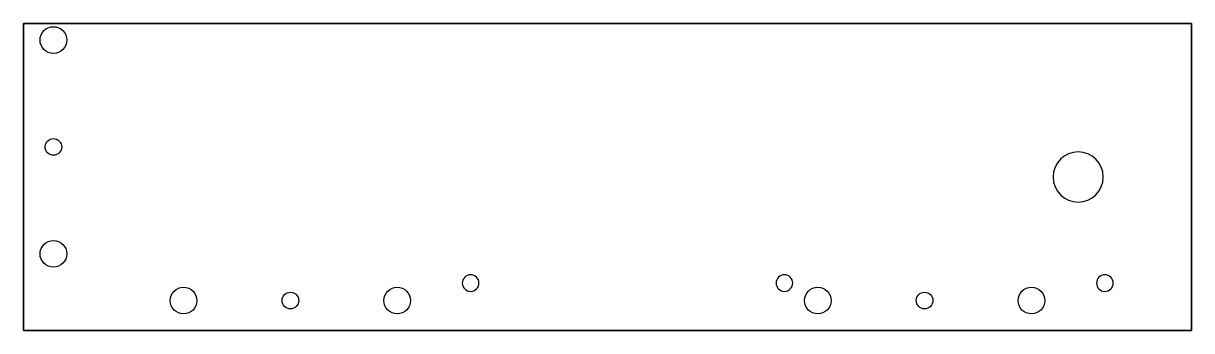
# Model space of a CAD drawing. Extents: x 0 to 350, y 0 to 92.
import ezdxf

# ---------------------------------------------------------------- set-up
doc = ezdxf.new("R2010")
doc.units = 0

msp = doc.modelspace()

# ---------------------------------------------------------------- linework, layer by layer
at = {"layer": 'CONTORNO'}
msp.add_lwpolyline([(350, 92), (350, 0), (0, 0), (0, 92)], close=True, dxfattribs=at)
at = {"layer": 'HDRILL', "extrusion": (1, 0, 0)}
for centre in [(78, -9, 350), (46, -9, 350), (14, -9, 350)]:
    msp.add_circle(centre, 4, dxfattribs=at)
at = {"layer": 'PANEL'}
msp.add_lwpolyline([(0, 0), (350, 0), (350, 92), (0, 92)], close=True, dxfattribs=at)
at = {"layer": 'VDRILL'}
for centre, radius in [((9, 87, -15), 4), ((9, 55, -15), 2.5), ((9, 23, -15), 4), ((48, 9, -15), 4), ((80, 9, -15), 2.5), ((112, 9, -15), 4), ((238, 9, -15), 4), ((270, 9, -15), 2.5), ((302, 9, -15), 4)]:
    msp.add_circle(centre, radius, dxfattribs=at)
at = {"layer": 'VDRILL', "extrusion": (0, 0, -1)}
for centre, radius in [((-316, 46, 4.5), 7.5), ((-134, 14.25, 17), 2.5), ((-228, 14.25, 17), 2.5), ((-324, 14.25, 17), 2.5)]:
    msp.add_circle(centre, radius, dxfattribs=at)

doc.saveas('drawing.dxf')
